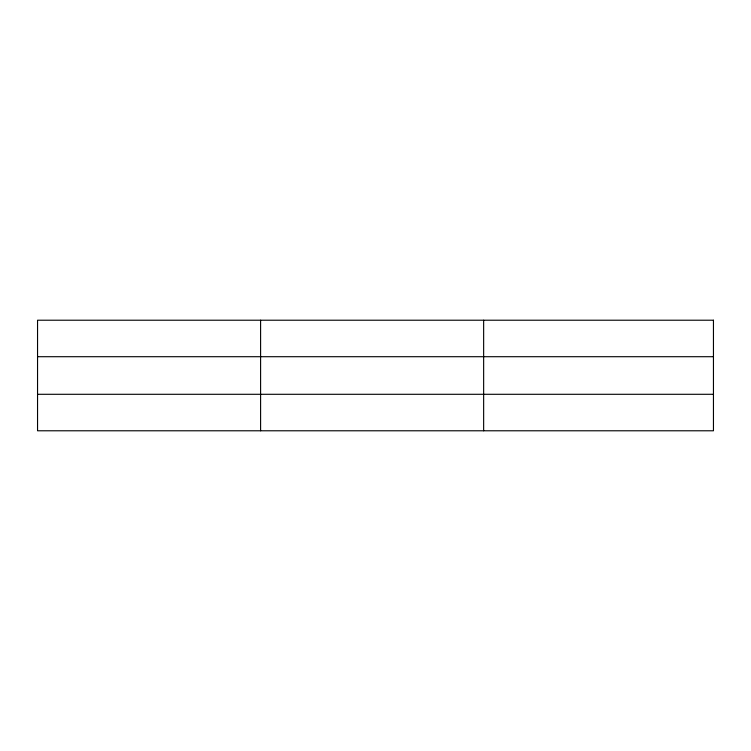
<?xml version="1.0" encoding="UTF-8"?>
<svg xmlns="http://www.w3.org/2000/svg" width="751" height="751" viewBox="0 0 751 751"><rect width="100%" height="100%" fill="white"/><g stroke="black" fill="none" stroke-linecap="round" stroke-linejoin="round"><path stroke-width="1.13" d="M260.597 430.783L260.597 320.217M483.644 430.783L483.644 320.217M37.55 356.706L713.45 356.706M37.55 394.294L713.45 394.294M713.45 320.217L713.45 430.783L37.55 430.783L37.55 320.217L713.45 320.217"/></g></svg>
